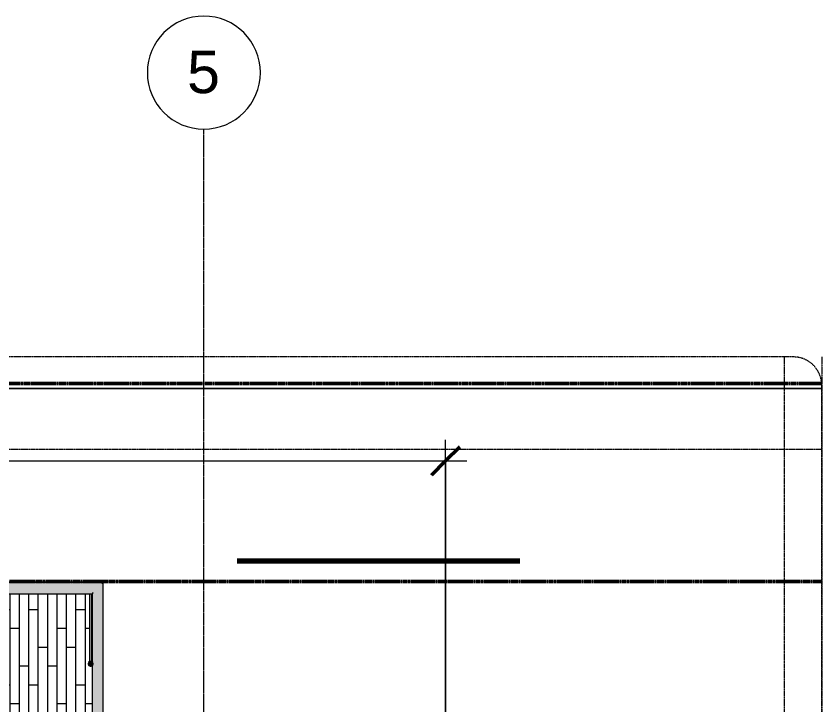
# Model space of a CAD drawing. Header units: inches. Extents: x -4218 to -1814, y 9706 to 12426.
# Drawn here: x -2253 to -1910.9, y 12132.3 to 12424.8 of the extents above; entities that cross this region are included whole.
import ezdxf

# ---------------------------------------------------------------- set-up
doc = ezdxf.new("R2010")
doc.units = ezdxf.units.IN
doc.header["$MEASUREMENT"] = 0
for name, pattern in [('Aligning Line 1_8_', [0.25, 0.125, -0.125]), ('Dash Dot 3_16_', [0.3125, 0.1875, -0.0625, 0, -0.0625]), ('Double Dash 3_8_', [1, 0.375, -0.125, 0.125, -0.125, 0.125, -0.125]), ('Grid Line 1_2_', [0.875, 0.5, -0.125, 0.125, -0.125])]:
    doc.linetypes.add(name, pattern=pattern)
for name, color, linetype, lineweight in [('0-1', 7, 'Continuous', 5), ('0-2', 10, 'Continuous', 13), ('0-3', 147, 'Aligning Line 1_8_', 9), ('0-4', 165, 'Continuous', 5), ('A-ANNO-DIMS', 211, 'Continuous', 9), ('A-ANNO-DIMS-96', 211, 'Continuous', 9), ('A-ANNO-SYMB-1', 150, 'Dash Dot 3_16_', 9), ('A-AREA-1', 130, 'Continuous', 70), ('A-FLOR-HRAL-1', 7, 'Continuous', 9), ('A-FLOR-PATT-1', 35, 'Continuous', 9), ('A-WALL-3', 250, 'Continuous', 50), ('A-WALL-4', 10, 'Continuous', 13), ('A-WALL-9', 135, 'Continuous', 13), ('C-PROP-LINE-1', 250, 'Double Dash 3_8_', 50), ('C-TOPO', 7, 'Continuous', 9), ('G-ANNO-SYMB-1', 147, 'Aligning Line 1_8_', 9), ('S-GRID-1', 1, 'Grid Line 1_2_', 9), ('S-GRID-IDEN', 1, 'Continuous', 9), ('S-GRID-IDEN-1', 147, 'Continuous', 9)]:
    doc.layers.add(name, color=color, linetype=linetype, lineweight=lineweight)
doc.styles.add('Arial', font='arial.ttf', dxfattribs={"height": 18})
doc.styles.add('Century Gothic', font='ufonts.com_century-gothic.ttf', dxfattribs={"height": 9})
doc.dimstyles.new('OD__1_8__Tol__', dxfattribs={"dimscale": 12, "dimtxt": 9.397514, "dimasz": 1, "dimexe": 0.75, "dimexo": 0.5, "dimgap": 0.125, "dimtad": 1, "dimdec": 3, "dimrnd": 0.125, "dimzin": 3, "dimdsep": 46, "dimlunit": 4, "dimtxsty": 'Century Gothic', "dimblk1": 'OBLIQUE', "dimblk2": 'OBLIQUE', "dimsah": 1, "dimcen": 0.09, "dimdle": 0.75, "dimazin": 0, "dimtfac": 1, "dimtdec": 4, "dimtix": 1, "dimtmove": 0, "dimatfit": 3, "dimfxl": 1, "dimtvp": 1, "dimtfill": 1, "dimfrac": 2, "dimtolj": 1, "dimtzin": 0, "dimarcsym": 2})

# ---------------------------------------------------------------- blocks, each defined once
blk = doc.blocks.new('CTR - 1st Phase - Unit Layouts_rvt-1-FLOOR PLAN - 2ND FLOOR')
at = {"layer": 'G-ANNO-SYMB-1'}
blk.add_line((-1910.87, 12240.75), (-4009.53, 12240.75), dxfattribs=at)
blk = doc.blocks.new('CTR  - Topography_rvt-1-FLOOR PLAN - 2ND FLOOR')
at = {"layer": 'C-TOPO'}
for p, q in [((-2196.21, 12266.59), (-2313.65, 12266.59)), ((-2313.65, 12266.59), (-2196.21, 12266.59)), ((-2117.52, 12266.59), (-2196.21, 12266.59)), ((-2196.21, 12266.59), (-2117.52, 12266.59)), ((-1975.59, 12266.59), (-2117.52, 12266.59)), ((-2117.52, 12266.59), (-1975.59, 12266.59)), ((-1910.87, 12266.59), (-1975.59, 12266.59)), ((-1975.59, 12266.59), (-1910.87, 12266.59))]:
    blk.add_line(p, q, dxfattribs=at)
blk = doc.blocks.new('Railing - Railing-2567109-FLOOR PLAN - 2ND FLOOR')
at = {"layer": 'A-FLOR-HRAL-1'}
for points in [[(-2329.91, 12118.59), (-2329.66, 12118.59), (-2329.66, 12183.73), (-2330.14, 12184.19), (-2330.12, 12118.59), (-2330, 12118.59)], [(-2216.56, 12183.73), (-2216.1, 12184.2), (-2330.12, 12184.19), (-2329.66, 12183.73), (-2220.34, 12183.73)], [(-2256.98, 12179.95), (-2220.34, 12179.95), (-2216.56, 12183.73), (-2329.66, 12183.73), (-2325.88, 12179.95), (-2265.43, 12179.95)], [(-2325.88, 12118.59), (-2325.88, 12179.95), (-2329.66, 12183.73), (-2329.66, 12118.59)], [(-2216.56, 12118.96), (-2216.56, 12183.73), (-2220.34, 12179.95), (-2220.34, 12118.96)], [(-2216.09, 12118.96), (-2216.09, 12118.96), (-2216.1, 12184.19), (-2216.56, 12183.73), (-2216.56, 12118.96), (-2216.1, 12118.96)], [(-2325.41, 12179.48), (-2220.79, 12179.5), (-2220.34, 12179.95), (-2325.88, 12179.95), (-2325.43, 12179.49)], [(-2325.41, 12118.59), (-2325.44, 12179.5), (-2325.88, 12179.95), (-2325.88, 12118.59), (-2325.43, 12118.59)], [(-2220.81, 12118.96), (-2220.34, 12118.96), (-2220.34, 12179.95), (-2220.81, 12179.48), (-2220.81, 12119.18)]]:
    blk.add_hatch(color=256, dxfattribs=at).paths.add_polyline_path(points, flags=0)
for p, q in [((-2216.09, 12184.2), (-2330.14, 12184.2)), ((-2330.14, 12184.2), (-2330.14, 12118.59)), ((-2216.09, 12118.96), (-2216.09, 12184.2)), ((-2325.41, 12179.48), (-2220.81, 12179.48)), ((-2325.41, 12118.59), (-2325.41, 12179.48)), ((-2220.81, 12179.48), (-2220.81, 12118.96))]:
    blk.add_line(p, q, dxfattribs=at)
for points, knots in [([(-2330.14, 12184.2), (-2330.14, 12184.2), (-2330.13, 12184.19), (-2330.1, 12184.17), (-2330.07, 12184.14), (-2330.05, 12184.11), (-2330.02, 12184.08), (-2329.99, 12184.06), (-2329.95, 12184.02), (-2329.91, 12183.97), (-2329.87, 12183.94), (-2329.83, 12183.9), (-2329.77, 12183.83), (-2329.71, 12183.77), (-2329.66, 12183.73)], [0, 0, 0, 0, 0.166667, 0.25, 0.333333, 0.416667, 0.458333, 0.5, 0.583333, 0.666667, 0.708333, 0.75, 0.833333, 1, 1, 1, 1]), ([(-2216.09, 12184.2), (-2216.09, 12184.2), (-2216.09, 12184.19), (-2216.12, 12184.17), (-2216.15, 12184.14), (-2216.18, 12184.11), (-2216.2, 12184.08), (-2216.23, 12184.06), (-2216.27, 12184.02), (-2216.31, 12183.97), (-2216.35, 12183.94), (-2216.39, 12183.9), (-2216.46, 12183.83), (-2216.52, 12183.77), (-2216.56, 12183.73)], [0, 0, 0, 0, 0.166667, 0.25, 0.333333, 0.416667, 0.458333, 0.5, 0.583333, 0.666667, 0.708333, 0.75, 0.833333, 1, 1, 1, 1]), ([(-2325.88, 12179.95), (-2325.84, 12179.91), (-2325.78, 12179.85), (-2325.7, 12179.77), (-2325.66, 12179.72), (-2325.62, 12179.69), (-2325.59, 12179.65), (-2325.56, 12179.62), (-2325.53, 12179.59), (-2325.5, 12179.57), (-2325.47, 12179.54), (-2325.45, 12179.51), (-2325.42, 12179.49), (-2325.41, 12179.48), (-2325.41, 12179.48)], [0, 0, 0, 0, 0.166667, 0.25, 0.333333, 0.375, 0.416667, 0.5, 0.541667, 0.583333, 0.666667, 0.75, 0.833333, 1, 1, 1, 1]), ([(-2220.34, 12179.95), (-2220.38, 12179.91), (-2220.44, 12179.85), (-2220.52, 12179.77), (-2220.57, 12179.72), (-2220.6, 12179.69), (-2220.63, 12179.65), (-2220.67, 12179.62), (-2220.69, 12179.59), (-2220.72, 12179.57), (-2220.75, 12179.54), (-2220.78, 12179.51), (-2220.8, 12179.49), (-2220.81, 12179.48), (-2220.81, 12179.48)], [0, 0, 0, 0, 0.166667, 0.25, 0.333333, 0.375, 0.416667, 0.5, 0.541667, 0.583333, 0.666667, 0.75, 0.833333, 1, 1, 1, 1])]:
    blk.add_open_spline(points, degree=3, knots=knots, dxfattribs=at)
blk = doc.blocks.new('Walls 5 - Walls 1-2567125-FLOOR PLAN - 2ND FLOOR')
at = {"layer": 'A-WALL-9'}
for points in [[(-2220.87, 12149.72), (-2220.89, 12179.48), (-2221.87, 12179.48), (-2221.86, 12149.87), (-2221.73, 12150.13), (-2221.55, 12150.27), (-2221.31, 12150.31), (-2221.09, 12150.21), (-2220.93, 12150), (-2220.89, 12149.86)], [(-2221.31, 12149.14), (-2221.09, 12149.24), (-2220.93, 12149.45), (-2220.87, 12149.72), (-2220.94, 12150.01), (-2221.09, 12150.21), (-2221.24, 12150.28), (-2221.5, 12150.29), (-2221.66, 12150.21), (-2221.82, 12150), (-2221.87, 12149.72), (-2221.81, 12149.43), (-2221.66, 12149.24), (-2221.55, 12149.17)]]:
    blk.add_hatch(color=256, dxfattribs=at).paths.add_polyline_path(points, flags=0)
at = {"layer": 'A-WALL-3', "flags": 128}
for points in [[(-2220.87, 12149.72), (-2220.89, 12149.86), (-2220.93, 12150), (-2221, 12150.11), (-2221.09, 12150.21), (-2221.2, 12150.27), (-2221.31, 12150.31), (-2221.43, 12150.31), (-2221.55, 12150.27), (-2221.66, 12150.21), (-2221.75, 12150.11), (-2221.82, 12150), (-2221.86, 12149.86), (-2221.87, 12149.72)], [(-2221.87, 12149.72), (-2221.86, 12149.58), (-2221.82, 12149.45), (-2221.75, 12149.33), (-2221.66, 12149.24), (-2221.55, 12149.17), (-2221.43, 12149.14), (-2221.31, 12149.14), (-2221.2, 12149.17), (-2221.09, 12149.24), (-2221, 12149.33), (-2220.93, 12149.45), (-2220.89, 12149.58), (-2220.87, 12149.72)]]:
    blk.add_lwpolyline(points, dxfattribs=at)
at = {"layer": 'A-WALL-4'}
for p, q in [((-2221.87, 12179.48), (-2221.87, 12149.72)), ((-2220.87, 12149.72), (-2220.87, 12179.48))]:
    blk.add_line(p, q, dxfattribs=at)
blk = doc.blocks.new('Family - ___-1878357-FLOOR PLAN - 2ND FLOOR')
at = {"layer": 'C-PROP-LINE-1'}
for p, q in [((-3989.61, 12268.69), (-1910.87, 12268.69)), ((-3929.52, 12184.69), (-1910.87, 12184.69))]:
    blk.add_line(p, q, dxfattribs=at)
blk = doc.blocks.new('Grid - Grid Head - Circle-50561-FLOOR PLAN - 2ND FLOOR')
at = {"layer": 'S-GRID-IDEN-1'}
for start, end in [(360, 180), (180, 360)]:
    blk.add_arc((0, 0), 0.25, start, end, dxfattribs=at)
blk = doc.blocks.new('CTR - 1st Phase - Shell_rvt-1-FLOOR PLAN - 2ND FLOOR')
at = {"layer": 'A-FLOR-PATT-1'}
h = blk.add_hatch(dxfattribs=at)
h.set_pattern_fill('FP_35', color=256, style=0, pattern_type=2)
h.set_pattern_definition([(270, (-2991.646, 11076.839), (4, 2e-16), []), (0, (-2991.646, 11076.839), (8, 8), [4, -28]), (0, (-2987.646, 11060.839), (8, 8), [4, -28])])
h.paths.add_polyline_path([(-2325.41, 12118.78), (-2291.19, 12118.78), (-2291.19, 12119.25), (-2255.06, 12119.25), (-2255.06, 12118.78), (-2253.74, 12118.78), (-2253.74, 12118.96), (-2220.81, 12118.96), (-2220.81, 12179.48), (-2220.87, 12179.48), (-2220.89, 12149.57), (-2221, 12149.33), (-2221.2, 12149.17), (-2221.31, 12149.14), (-2221.55, 12149.17), (-2221.75, 12149.34), (-2221.86, 12149.58), (-2221.87, 12149.86), (-2221.88, 12179.48), (-2324.37, 12179.48), (-2324.38, 12149.57), (-2324.49, 12149.33), (-2324.69, 12149.17), (-2324.81, 12149.14), (-2325.04, 12149.17), (-2325.25, 12149.34), (-2325.35, 12149.58), (-2325.37, 12149.86), (-2325.38, 12179.48), (-2325.41, 12179.48), (-2325.41, 12119.18)], flags=0)
at = {"layer": 'A-AREA-1'}
blk.add_line((-2159.13, 12193.39), (-2039.13, 12193.39), dxfattribs=at)
at = {"layer": 'G-ANNO-SYMB-1'}
blk.add_line((-1926.95, 12280.04), (-1926.95, 9756.53), dxfattribs=at)
at = {"layer": 'S-GRID-1'}
blk.add_line((-2173.32, 9836.18), (-2173.32, 12376.79), dxfattribs=at)
at = {"layer": '0-2'}
for name in ['Railing - Railing-2567109-FLOOR PLAN - 2ND FLOOR', 'Walls 5 - Walls 1-2567125-FLOOR PLAN - 2ND FLOOR']:
    blk.add_blockref(name, (0, 0), dxfattribs=at)
at = {"layer": '0-3'}
blk.add_blockref('Family - ___-1878357-FLOOR PLAN - 2ND FLOOR', (0, 0), dxfattribs=at)
at = {"layer": '0-4', "xscale": 95.99999999999994, "yscale": 95.99999999999994, "zscale": 95.99999999999994}
blk.add_blockref('Grid - Grid Head - Circle-50561-FLOOR PLAN - 2ND FLOOR', (-2173.32, 12400.79), dxfattribs=at)
at = {"layer": 'S-GRID-IDEN', "insert": (-2180.45, 12410.08), "char_height": 18, "width": 16.968, "attachment_point": 1, "style": 'Arial'}
blk.add_mtext('5', dxfattribs=at)
blk = doc.blocks.new('CTR - 1st Phase -Stairs _ Elevators_rvt-1-FLOOR PLAN - 2ND FLOOR')
at = {"layer": 'G-ANNO-SYMB-1'}
blk.add_line((-1910.96, 12280.04), (-1910.96, 9706.24), dxfattribs=at)
blk = doc.blocks.new('DIMBLOCK1-FLOOR PLAN - 2ND FLOOR')
at = {"layer": 'A-ANNO-DIMS-96'}
for p, q in [((-3857.97, 12120.15), (-3857.97, 12244.86)), ((-2070.67, 12120.15), (-2070.67, 12244.86)), ((-3866.97, 12235.86), (-2061.67, 12235.86)), ((-3857.97, 12235.86), (-3857.97, 12120.15)), ((-2070.67, 12235.86), (-2070.67, 12120.15))]:
    blk.add_line(p, q, dxfattribs=at)
at = {"layer": 'A-ANNO-DIMS-96', "lineweight": 50}
for p, q in [((-3857.97, 12235.86), (-3851.97, 12241.86)), ((-2070.67, 12235.86), (-2064.67, 12241.86)), ((-3857.97, 12235.86), (-3863.97, 12229.86)), ((-2070.67, 12235.86), (-2076.67, 12229.86))]:
    blk.add_line(p, q, dxfattribs=at)
at = {"layer": 'A-ANNO-DIMS-96', "color": 0, "insert": (-3002.06, 12248.89), "char_height": 9, "width": 90.5741, "attachment_point": 1, "line_spacing_factor": 0.984502, "style": 'Century Gothic', "bg_fill": 3, "box_fill_scale": 1.25, "bg_fill_color": 256, "bg_fill_true_color": 13158600, "bg_fill_transparency": 0}
blk.add_mtext('148\' - 11 1/4"', dxfattribs=at)
blk = doc.blocks.new('_Oblique')
at = {"color": 0, "linetype": 'ByBlock', "lineweight": -2}
blk.add_line((-0.5, -0.5), (0.5, 0.5), dxfattribs=at)

msp = doc.modelspace()

# ---------------------------------------------------------------- linework, layer by layer
at = {"layer": 'A-ANNO-SYMB-1'}
for p, q in [((-1922.95638, 12280.04045), (-4059.96446, 12280.04045)), ((-1910.95638, 9718.24032), (-1910.95638, 12268.04045))]:
    msp.add_line(p, q, dxfattribs=at)
msp.add_arc((-1922.95638, 12268.04045), 12, 0, 90, dxfattribs=at)

# ---------------------------------------------------------------- block references
at = {"layer": '0-1'}
for name in ['CTR - 1st Phase - Shell_rvt-1-FLOOR PLAN - 2ND FLOOR', 'CTR - 1st Phase -Stairs _ Elevators_rvt-1-FLOOR PLAN - 2ND FLOOR', 'CTR  - Topography_rvt-1-FLOOR PLAN - 2ND FLOOR', 'CTR - 1st Phase - Unit Layouts_rvt-1-FLOOR PLAN - 2ND FLOOR']:
    msp.add_blockref(name, (0, 0), dxfattribs=at)

# ---------------------------------------------------------------- next in the draw order: dimensions: what is measured, and where the dimension line sits
at = {"layer": 'A-ANNO-DIMS'}
dim = msp.add_linear_dim(base=(-2070.67374, 12235.85696), p1=(-3857.97374, 12114.1519), p2=(-2070.67374, 12114.1519), dimstyle='OD__1_8__Tol__', override={"dimpost": '<>', "dimfxl": 1787.3}, dxfattribs=at)
dim.commit()
dim.dimension.update_dxf_attribs({"geometry": 'DIMBLOCK1-FLOOR PLAN - 2ND FLOOR', "text_midpoint": (-2964.32374, 12242.58198)})

doc.saveas('drawing.dxf')
